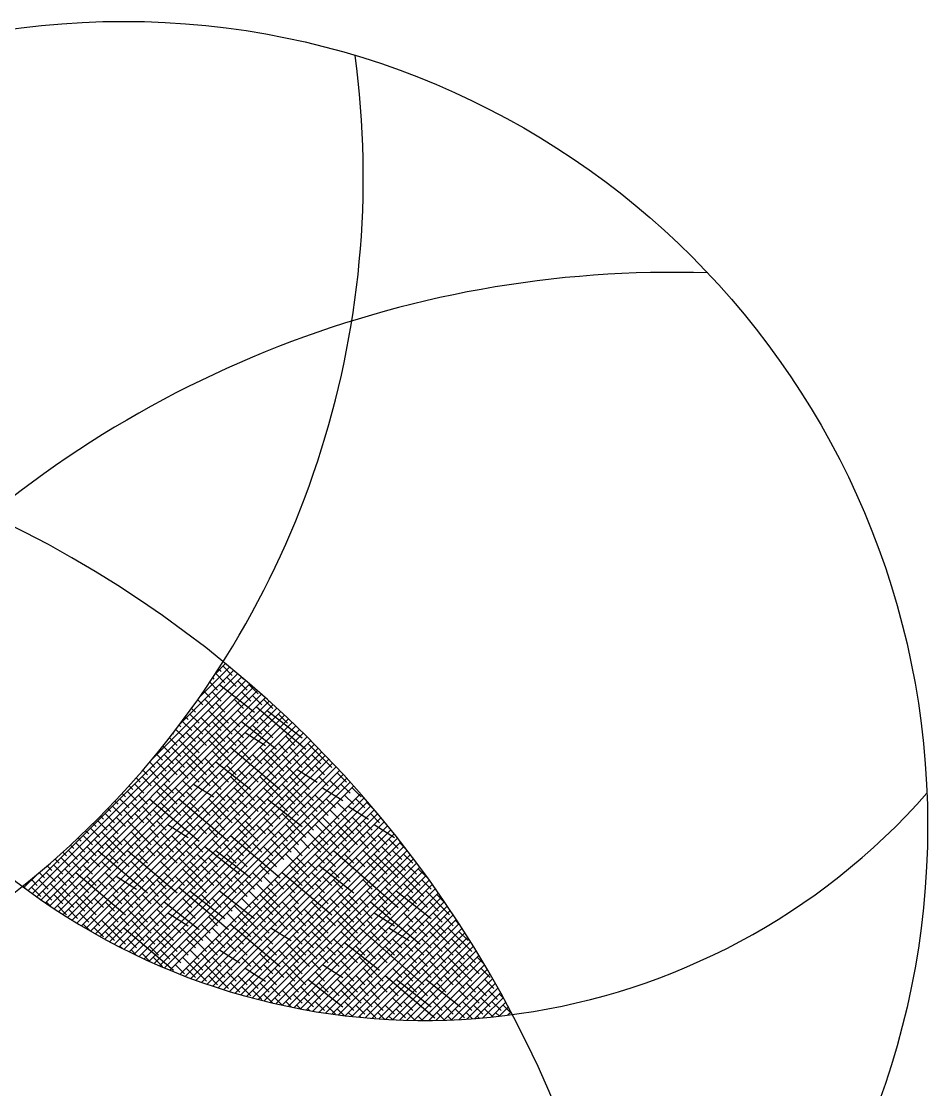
# Model space of a CAD drawing. Header units: inches. Extents: x 8.3 to 50.8, y 10.9 to 35.7.
# Drawn here: x 11.8261 to 12.1763, y 31.0115 to 31.4242 of the extents above; entities that cross this region are included whole.
import ezdxf

# ---------------------------------------------------------------- set-up
doc = ezdxf.new("R2010")
doc.units = ezdxf.units.IN
doc.header["$MEASUREMENT"] = 0
doc.layers.add('02', color=2, linetype='Continuous')
doc.layers.add('1', color=1, linetype='Continuous')

msp = doc.modelspace()

# ---------------------------------------------------------------- linework, layer by layer
at = {"layer": '02'}
msp.add_circle((11.86562750976638, 31.11352992419897), 0.3106714485337339, dxfattribs=at)
for centre, radius, start, end in [((11.60713868447685, 31.36418972769506), 0.3510936366750381, 264.093267827883, 7.66863238886355), ((11.98185345157155, 31.29701069480261), 0.2587310847328476, 156.656544052015, 318.639006549576), ((12.07752302916826, 30.90971448566169), 0.4175264483801023, 88.10487848141976, 184.1221314175562), ((11.62833954369754, 30.83728015540446), 0.4374634926492534, 4.895132430081691, 93.78223725897232)]:
    msp.add_arc(centre, radius, start, end, dxfattribs=at)
at = {"layer": '1'}
for p, q in [((11.88755792331987, 31.15292735023586), (11.90816912799247, 31.17353855498122)), ((11.89506914675341, 31.16328479852864), (11.90661235339113, 31.17482800523912)), ((11.90099586033367, 31.17205773714277), (11.90504894032248, 31.17611081713157)), ((11.90229378197447, 31.1740576418354), (11.9033563297625, 31.17299509403283)), ((11.9040678860537, 31.17512976271728), (11.90762566704408, 31.17157198158138)), ((11.82875837757357, 31.08843535480018), (11.91126279625215, 31.17093977342056)), ((11.83040553423681, 31.08723628640045), (11.91279970574298, 31.1696304580958)), ((11.87662701470883, 31.13915021682378), (11.90971927297407, 31.17224247497261)), ((11.89890921673843, 31.16890353230455), (11.90193321718008, 31.16587953179014)), ((11.90004608895735, 31.17061288500308), (11.9005101048305, 31.17014886914448)), ((11.9012216611217, 31.17228353781438), (11.90477944211208, 31.16872575669304)), ((11.90549099840329, 31.17086042536293), (11.9090487796265, 31.16730264424159)), ((11.90976033568487, 31.16943731291148), (11.91331811690808, 31.16587953179014)), ((11.91023693814979, 31.17180693539312), (11.91189500432567, 31.17014886914448)), ((11.83206419645914, 31.0860487238654), (11.91433000889712, 31.16831453630338)), ((11.83373440987536, 31.08487271233507), (11.91585371246667, 31.16699201491183)), ((11.83541622175009, 31.08370829943787), (11.91737082273804, 31.16566290041128)), ((11.89660957361677, 31.16551072553311), (11.89908699248091, 31.16303330688724)), ((11.89979854853929, 31.16516797555714), (11.9033563297625, 31.1616101944358)), ((11.90264477347129, 31.16801420046004), (11.91616434184008, 31.157340857096)), ((11.91118344826729, 31.16516797555714), (11.91474122925767, 31.1616101944358)), ((11.91402967319929, 31.16801420046004), (11.91758745418967, 31.16445641933869)), ((11.83710968260758, 31.08255553526151), (11.91888134599768, 31.16432719878257)), ((11.83881484483474, 31.08141447249845), (11.92038528783352, 31.16298491564275)), ((11.84053176361241, 31.08028516647509), (11.92188265336783, 31.16163605615775)), ((11.8942755905363, 31.16215225890964), (11.89624076754891, 31.16018708198435)), ((11.89695232360729, 31.1623217506688), (11.9005101048305, 31.1587639695329)), ((11.9012216611217, 31.16089863821735), (11.90477944211208, 31.157340857096)), ((11.90833722333529, 31.1623217506688), (11.91189500432567, 31.1587639695329)), ((11.91545278554887, 31.16374486312024), (11.91901056677208, 31.16018708198435)), ((11.91972212283046, 31.1623217506688), (11.92327990405367, 31.1587639695329)), ((11.84226049714827, 31.07916767516626), (11.92337344702438, 31.16028062504238)), ((11.8440011062111, 31.07806205928254), (11.92485767369264, 31.15891862664766)), ((11.84575365413085, 31.07696838235761), (11.92633533663222, 31.15755006484441)), ((11.89125987397612, 31.156629300863), (11.8948176549665, 31.15307151974166)), ((11.89190748263256, 31.15882791709491), (11.89339454261691, 31.157340857096)), ((11.8983754361897, 31.15805241331445), (11.90762566704408, 31.14880218238731)), ((11.90264477347129, 31.156629300863), (11.9062025546945, 31.15307151974166)), ((11.90976033568487, 31.15805241331445), (11.91331811690808, 31.15449463219311)), ((11.91402967319929, 31.156629300863), (11.91758745418967, 31.15307151974166)), ((11.91687589789846, 31.1594755257659), (11.93608791613125, 31.14310973259607)), ((11.92114523541287, 31.15805241331445), (11.93466480354884, 31.14737906993587)), ((11.92541457269446, 31.156629300863), (11.92897235391767, 31.15307151974166)), ((11.84751820749708, 31.07588671077728), (11.92780643980124, 31.15617494312509)), ((11.84929483546049, 31.07481711385235), (11.92927098622651, 31.15479326453105)), ((11.85108361043141, 31.07375966394947), (11.93072897823633, 31.15340503169618)), ((11.8870696742005, 31.15228082592994), (11.88770209275291, 31.15164840729021)), ((11.88841364904412, 31.15378307596011), (11.8919714300345, 31.15022529483876)), ((11.88950544920855, 31.15553750071312), (11.89054831768491, 31.15449463219311)), ((11.8926829863257, 31.15235996350866), (11.89624076754891, 31.14880218238731)), ((11.8955292112577, 31.15520618841155), (11.89908699248091, 31.15164840729021)), ((11.89979854853929, 31.15378307596011), (11.9033563297625, 31.15022529483876)), ((11.90691411075287, 31.15520618841155), (11.91047189197608, 31.15164840729021)), ((11.91118344826729, 31.15378307596011), (11.92470301640325, 31.14310973259607)), ((11.91545278554887, 31.15235996350866), (11.91901056677208, 31.14880218238731)), ((11.91829901048087, 31.15520618841155), (11.92185679147125, 31.15164840729021)), ((11.85288460784697, 31.07271443650579), (11.93218041839183, 31.15201024684693)), ((11.85469790640392, 31.07168151013074), (11.93362530809001, 31.15060891178773)), ((11.85652358805866, 31.07066096672251), (11.9350636491935, 31.14920102788646)), ((11.88460032617778, 31.14905772405955), (11.88485586782091, 31.14880218238731)), ((11.88583918683336, 31.15066508835052), (11.8891252051025, 31.14737906993587)), ((11.8898367613937, 31.14951373862031), (11.89339454261691, 31.14595595748442)), ((11.89695232360729, 31.15093685105721), (11.9062025546945, 31.14168662014463)), ((11.9012216611217, 31.14951373862031), (11.90477944211208, 31.14595595748442)), ((11.90833722333529, 31.15093685105721), (11.91189500432567, 31.14737906993587)), ((11.91260656061687, 31.14951373862031), (11.92043367912167, 31.14453284503297)), ((11.91972212283046, 31.15093685105721), (11.92327990405367, 31.14737906993587)), ((11.85836173756153, 31.06965289152622), (11.93649544216798, 31.14778659611811)), ((11.86021244431951, 31.06865737326488), (11.93792068794475, 31.14636561702109)), ((11.86207580006787, 31.0676745041831), (11.93933938675665, 31.14493809075547)), ((11.88083368771815, 31.14428568776684), (11.88343275547133, 31.14168662014463)), ((11.88335311109305, 31.14745871431414), (11.88627898040333, 31.14453284503297)), ((11.8869905364617, 31.14666751371742), (11.89624076754891, 31.13741728279028)), ((11.89125987397612, 31.14524440126597), (11.8948176549665, 31.14168662014463)), ((11.89410609890812, 31.14809062616887), (11.8976638798985, 31.14453284503297)), ((11.8983754361897, 31.14666751371742), (11.90762566704408, 31.13741728279028)), ((11.90549099840329, 31.14809062616887), (11.9090487796265, 31.14453284503297)), ((11.90976033568487, 31.14666751371742), (11.91331811690808, 31.14310973259607)), ((11.92541457269446, 31.14524440126597), (11.92897235391767, 31.14168662014463)), ((11.92826079762646, 31.14809062616887), (11.93181857861684, 31.14453284503297)), ((11.93679947218963, 31.14524440126597), (11.94604970327684, 31.13599417033883)), ((11.86395190119848, 31.06670438027986), (11.94075153790519, 31.14350401703022)), ((11.86584084689722, 31.06574710127943), (11.94215714092472, 31.14206339514685)), ((11.86774274147221, 31.0648027708351), (11.94355619465106, 31.1406162239994)), ((11.87828104942211, 31.14114587643171), (11.88058653053933, 31.13884039524173)), ((11.88129808683053, 31.14097506391163), (11.88485586782091, 31.13741728279028)), ((11.8841443115297, 31.14382128881452), (11.88770209275291, 31.14026350769318)), ((11.88841364904412, 31.14239817636307), (11.8976638798985, 31.13314794543594)), ((11.89979854853929, 31.14239817636307), (11.9033563297625, 31.13884039524173)), ((11.90691411075287, 31.14382128881452), (11.92612612898567, 31.1274554956447)), ((11.91118344826729, 31.14239817636307), (11.91474122925767, 31.13884039524173)), ((11.91545278554887, 31.14097506391163), (11.91901056677208, 31.13741728279028)), ((11.91829901048087, 31.14382128881452), (11.92754924133525, 31.13457105788738)), ((11.92256834776246, 31.14239817636307), (11.92612612898567, 31.13884039524173)), ((11.92683768504404, 31.14097506391163), (11.93039546626725, 31.13741728279028)), ((11.92968390997604, 31.14382128881452), (11.93324169119925, 31.14026350769318)), ((11.93395324749046, 31.14239817636307), (11.93751102848084, 31.13884039524173)), ((11.93822258477204, 31.14097506391163), (11.94178036576242, 31.13741728279028)), ((11.86965769225837, 31.06387149668926), (11.94494869745442, 31.13916250204538)), ((11.87158581124724, 31.06295339073158), (11.94633464770497, 31.13770222734938)), ((11.87352721462131, 31.06204856918821), (11.94771404284158, 31.13623539753944)), ((11.87569531401724, 31.13803916200168), (11.87774030560733, 31.13599417033883)), ((11.87845186189853, 31.13812883900873), (11.88200964288891, 31.13457105788738)), ((11.88272119918012, 31.13670572655728), (11.88627898040333, 31.13314794543594)), ((11.88556742411212, 31.13955195146018), (11.8891252051025, 31.13599417033883)), ((11.8898367613937, 31.13812883900873), (11.89339454261691, 31.13457105788738)), ((11.89695232360729, 31.13955195146018), (11.9005101048305, 31.13599417033883)), ((11.9012216611217, 31.13812883900873), (11.91474122925767, 31.1274554956447)), ((11.90549099840329, 31.13670572655728), (11.9090487796265, 31.13314794543594)), ((11.91972212283046, 31.13955195146018), (11.92327990405367, 31.13599417033883)), ((11.92826079762646, 31.13670572655728), (11.93751102848084, 31.1274554956447)), ((11.93110702255846, 31.13955195146018), (11.93466480354884, 31.13599417033883)), ((11.93537635984004, 31.13812883900873), (11.93893414106325, 31.13457105788738)), ((11.93964569712163, 31.13670572655728), (11.94320347834484, 31.13314794543594)), ((11.87042495677353, 31.1319246196047), (11.87204785574333, 31.13030172053304)), ((11.87275941203453, 31.13243638921749), (11.87631719325774, 31.12887860809614)), ((11.87307658604451, 31.13496544000854), (11.87489408067533, 31.13314794543594)), ((11.87548202298687, 31.06115715276728), (11.94908688007028, 31.13476200985069)), ((11.87560563696653, 31.13528261412038), (11.87916341795691, 31.13172483298449)), ((11.87745036207245, 31.06027926683355), (11.95045315613144, 31.13328206108172)), ((11.87943236156472, 31.05941504156844), (11.9518128675326, 31.13179554759454)), ((11.87987497424812, 31.13385950166894), (11.88343275547133, 31.13030172053304)), ((11.8869905364617, 31.13528261412038), (11.89054831768491, 31.13172483298449)), ((11.89125987397612, 31.13385950166894), (11.8948176549665, 31.13030172053304)), ((11.8955292112577, 31.13243638921749), (11.89908699248091, 31.12887860809614)), ((11.8983754361897, 31.13528261412038), (11.90193321718008, 31.13172483298449)), ((11.90264477347129, 31.13385950166894), (11.9062025546945, 31.13030172053304)), ((11.90691411075287, 31.13243638921749), (11.91616434184008, 31.12318615829035)), ((11.90976033568487, 31.13528261412038), (11.91331811690808, 31.13172483298449)), ((11.91402967319929, 31.13385950166894), (11.91758745418967, 31.13030172053304)), ((11.91829901048087, 31.13243638921749), (11.92754924133525, 31.12318615829035)), ((11.92114523541287, 31.13528261412038), (11.92470301640325, 31.13172483298449)), ((11.92541457269446, 31.13385950166894), (11.92897235391767, 31.13030172053304)), ((11.92968390997604, 31.13243638921749), (11.93324169119925, 31.12887860809614)), ((11.93253013490804, 31.13528261412038), (11.94035725341284, 31.13030172053304)), ((11.94106880970404, 31.13243638921749), (11.94462659069442, 31.12887860809614)), ((11.94818437191763, 31.13385950166894), (11.95174215290801, 31.13030172053304)), ((11.86774050327123, 31.12891662330121), (11.86920163081133, 31.1274554956447)), ((11.86991318710253, 31.12959016431459), (11.87347096832574, 31.12603238319325)), ((11.87702874931612, 31.13101327676604), (11.88627898040333, 31.1217630458389)), ((11.88129808683053, 31.12959016431459), (11.88485586782091, 31.12603238319325)), ((11.88142815697112, 31.05856461214471), (11.95316601031565, 31.13030246535827)), ((11.88343788868853, 31.05772811894467), (11.95451257982396, 31.12880280990548)), ((11.88556742411212, 31.12816705186314), (11.8891252051025, 31.1246092707418)), ((11.88841364904412, 31.13101327676604), (11.8919714300345, 31.1274554956447)), ((11.8926829863257, 31.12959016431459), (11.9005101048305, 31.1246092707418)), ((11.89979854853929, 31.13101327676604), (11.9033563297625, 31.1274554956447)), ((11.90833722333529, 31.12816705186314), (11.91189500432567, 31.1246092707418)), ((11.91972212283046, 31.12816705186314), (11.92327990405367, 31.1246092707418)), ((11.92683768504404, 31.12959016431459), (11.93608791613125, 31.12033993338746)), ((11.93110702255846, 31.12816705186314), (11.93466480354884, 31.1246092707418)), ((11.94249192205363, 31.12816705186314), (11.95031904055842, 31.12318615829035)), ((11.94533814698563, 31.13101327676604), (11.94889592820884, 31.1274554956447)), ((11.94960748426721, 31.12959016431459), (11.95316526549042, 31.12603238319325)), ((11.95387682178163, 31.12816705186314), (11.95743460277201, 31.1246092707418)), ((11.86422073723853, 31.1238977145088), (11.86777851846174, 31.12033993338746)), ((11.86502328979888, 31.12594138688046), (11.86635540611216, 31.1246092707418)), ((11.86706696217053, 31.1267439394117), (11.87062474339374, 31.12318615829035)), ((11.87133629968495, 31.12532082696025), (11.87489408067533, 31.1217630458389)), ((11.87560563696653, 31.1238977145088), (11.8948176549665, 31.10753192133897)), ((11.87845186189853, 31.1267439394117), (11.88200964288891, 31.12318615829035)), ((11.8869905364617, 31.1238977145088), (11.9062025546945, 31.10753192133897)), ((11.8874997494194, 31.05609752989885), (11.95718597899296, 31.1257837593851)), ((11.8895521871663, 31.05530374268464), (11.95851279771061, 31.1242643532435)), ((11.8898367613937, 31.1267439394117), (11.89339454261691, 31.12318615829035)), ((11.8983754361897, 31.1238977145088), (11.90762566704408, 31.11464748359622)), ((11.9012216611217, 31.1267439394117), (11.90477944211208, 31.12318615829035)), ((11.90549099840329, 31.12532082696025), (11.9090487796265, 31.1217630458389)), ((11.90976033568487, 31.1238977145088), (11.91331811690808, 31.12033993338746)), ((11.91687589789846, 31.12532082696025), (11.92043367912167, 31.1217630458389)), ((11.92114523541287, 31.1238977145088), (11.93466480354884, 31.11322437114477)), ((11.92826079762646, 31.12532082696025), (11.93181857861684, 31.1217630458389)), ((11.93537635984004, 31.1267439394117), (11.93893414106325, 31.12318615829035)), ((11.93964569712163, 31.12532082696025), (11.94320347834484, 31.1217630458389)), ((11.94391503463604, 31.1238977145088), (11.94747281562642, 31.12033993338746)), ((11.95103059684963, 31.12532082696025), (11.95458837784001, 31.1217630458389)), ((11.95529993413121, 31.1238977145088), (11.95885771535442, 31.12033993338746)), ((11.85949077479646, 31.1200890023586), (11.86066295624816, 31.11891682093601)), ((11.86137451253937, 31.12105148962046), (11.86493229352974, 31.11749370848456)), ((11.86227336781205, 31.12299885925067), (11.86350918118016, 31.1217630458389)), ((11.86564384982095, 31.11962837716901), (11.86920163081133, 31.11607059603311)), ((11.86849007475295, 31.1224746020719), (11.87204785574333, 31.11891682093601)), ((11.87275941203453, 31.12105148962046), (11.87631719325774, 31.11749370848456)), ((11.87702874931612, 31.11962837716901), (11.88058653053933, 31.11607059603311)), ((11.87987497424812, 31.1224746020719), (11.88343275547133, 31.11891682093601)), ((11.8841443115297, 31.12105148962046), (11.88770209275291, 31.11749370848456)), ((11.88841364904412, 31.11962837716901), (11.8919714300345, 31.11607059603311)), ((11.89125987397612, 31.1224746020719), (11.8948176549665, 31.11891682093601)), ((11.89161917869107, 31.05452450936473), (11.95983302126744, 31.12273835179558)), ((11.89370089396008, 31.05375999964353), (11.96114664267854, 31.12120574839109)), ((11.8955292112577, 31.12105148962046), (11.89908699248091, 31.11749370848456)), ((11.89579750899331, 31.05301038977386), (11.96245365519182, 31.11966653604513)), ((11.89979854853929, 31.11962837716901), (11.9033563297625, 31.11607059603311)), ((11.90264477347129, 31.1224746020719), (11.9062025546945, 31.11891682093601)), ((11.90691411075287, 31.12105148962046), (11.91047189197608, 31.11749370848456)), ((11.91118344826729, 31.11962837716901), (11.91474122925767, 31.11607059603311)), ((11.91402967319929, 31.1224746020719), (11.91758745418967, 31.11891682093601)), ((11.91829901048087, 31.12105148962046), (11.92185679147125, 31.11749370848456)), ((11.92256834776246, 31.11962837716901), (11.92612612898567, 31.11607059603311)), ((11.92541457269446, 31.1224746020719), (11.92897235391767, 31.11891682093601)), ((11.92968390997604, 31.12105148962046), (11.93324169119925, 31.11749370848456)), ((11.93395324749046, 31.11962837716901), (11.93751102848084, 31.11607059603311)), ((11.93679947218963, 31.1224746020719), (11.94035725341284, 31.11891682093601)), ((11.94106880970404, 31.12105148962046), (11.94462659069442, 31.11749370848456)), ((11.94533814698563, 31.11962837716901), (11.94889592820884, 31.11607059603311)), ((11.94818437191763, 31.1224746020719), (11.95174215290801, 31.11891682093601)), ((11.95245370919921, 31.12105148962046), (11.96028082770401, 31.11607059603311)), ((11.9595692714128, 31.1224746020719), (11.96286632352614, 31.11917755003132)), ((11.85568206267537, 31.11535903981466), (11.85923984366574, 31.11180125869332)), ((11.85667553636351, 31.11721179105852), (11.85781673131616, 31.11607059603311)), ((11.85852828760737, 31.11820526471756), (11.86208606859774, 31.11464748359622)), ((11.86279762488895, 31.11678215226611), (11.86635540611216, 31.11322437114477)), ((11.86706696217053, 31.11535903981466), (11.87631719325774, 31.10610880888753)), ((11.86991318710253, 31.11820526471756), (11.87347096832574, 31.11464748359622)), ((11.87418252438412, 31.11678215226611), (11.87774030560733, 31.11322437114477)), ((11.87845186189853, 31.11535903981466), (11.88200964288891, 31.11180125869332)), ((11.8898367613937, 31.11535903981466), (11.89339454261691, 31.11180125869332)), ((11.89790920702846, 31.05227586294977), (11.9637540513567, 31.11812070724891)), ((11.900036178521, 31.05155660958307), (11.9650478230241, 31.11656825410073)), ((11.9012216611217, 31.11535903981466), (11.90477944211208, 31.11180125869332)), ((11.90833722333529, 31.11678215226611), (11.91758745418967, 31.10753192133897)), ((11.91260656061687, 31.11535903981466), (11.91616434184008, 31.11180125869332)), ((11.91972212283046, 31.11678215226611), (11.92327990405367, 31.11322437114477)), ((11.92683768504404, 31.11820526471756), (11.93608791613125, 31.10895503379042)), ((11.93537635984004, 31.11535903981466), (11.93893414106325, 31.11180125869332)), ((11.93822258477204, 31.11820526471756), (11.94747281562642, 31.10895503379042)), ((11.94249192205363, 31.11678215226611), (11.94604970327684, 31.11322437114477)), ((11.94676125933521, 31.11535903981466), (11.95601149042242, 31.10610880888753)), ((11.94960748426721, 31.11820526471756), (11.95316526549042, 31.11464748359622)), ((11.95387682178163, 31.11678215226611), (11.95743460277201, 31.11322437114477)), ((11.95814615906321, 31.11535903981466), (11.96170394005359, 31.11180125869332)), ((11.96099238399521, 31.11820526471756), (11.96455016498559, 31.11464748359622)), ((11.85094715840288, 31.11155526924749), (11.85212428145216, 31.11037814624187)), ((11.85283583774337, 31.11251281491177), (11.85639361896657, 31.10895503379042)), ((11.85382766438753, 31.11436721314139), (11.85497050638416, 31.11322437114477)), ((11.85710517502495, 31.11108970246032), (11.86635540611216, 31.10183947154773)), ((11.85995139995695, 31.11393592736322), (11.86350918118016, 31.11037814624187)), ((11.86849007475295, 31.11108970246032), (11.87204785574333, 31.10753192133897)), ((11.87560563696653, 31.11251281491177), (11.87916341795691, 31.10895503379042)), ((11.87987497424812, 31.11108970246032), (11.88343275547133, 31.10753192133897)), ((11.88272119918012, 31.11393592736322), (11.89054831768491, 31.10895503379042)), ((11.89410609890812, 31.11393592736322), (11.8976638798985, 31.11037814624187)), ((11.8983754361897, 31.11251281491177), (11.90193321718008, 31.10895503379042)), ((11.90217862160982, 31.05085282763802), (11.96633496227779, 31.1150091682769)), ((11.90433674188436, 31.05016472296602), (11.96761545980454, 31.11344344095896)), ((11.90651075354882, 31.04949250971303), (11.96888930652396, 31.11187106290645)), ((11.90976033568487, 31.11251281491177), (11.91331811690808, 31.10895503379042)), ((11.91687589789846, 31.11393592736322), (11.92043367912167, 31.11037814624187)), ((11.92114523541287, 31.11251281491177), (11.92470301640325, 31.10895503379042)), ((11.92541457269446, 31.11108970246032), (11.92897235391767, 31.10753192133897)), ((11.92826079762646, 31.11393592736322), (11.93181857861684, 31.11037814624187)), ((11.93679947218963, 31.11108970246032), (11.94604970327684, 31.10183947154773)), ((11.93964569712163, 31.11393592736322), (11.94320347834484, 31.11037814624187)), ((11.94818437191763, 31.11108970246032), (11.95174215290801, 31.10753192133897)), ((11.95103059684963, 31.11393592736322), (11.95458837784001, 31.11037814624187)), ((11.95529993413121, 31.11251281491177), (11.95885771535442, 31.10895503379042)), ((11.9595692714128, 31.11108970246032), (11.96312705263601, 31.10753192133897)), ((11.9624154963448, 31.11393592736322), (11.97024261484959, 31.10895503379042)), ((11.84803400513821, 31.10877597292465), (11.84927805652016, 31.10753192133897)), ((11.84998961281137, 31.10966659000887), (11.85354739403457, 31.10610880888753)), ((11.85425895009295, 31.10824347757197), (11.85781673131616, 31.10468569643608)), ((11.86137451253937, 31.10966659000887), (11.86493229352974, 31.10610880888753)), ((11.86564384982095, 31.10824347757197), (11.86920163081133, 31.10468569643608)), ((11.87702874931612, 31.10824347757197), (11.88058653053933, 31.10468569643608)), ((11.8841443115297, 31.10966659000887), (11.88770209275291, 31.10610880888753)), ((11.88841364904412, 31.10824347757197), (11.8919714300345, 31.10468569643608)), ((11.89979854853929, 31.10824347757197), (11.9033563297625, 31.10468569643608)), ((11.90691411075287, 31.10966659000887), (11.92612612898567, 31.09330079683905)), ((11.90870087942214, 31.04883641071255), (11.97015649312281, 31.11029202444233)), ((11.91090735140362, 31.0481966578639), (11.97141700889089, 31.10870631542393)), ((11.91118344826729, 31.10824347757197), (11.91474122925767, 31.10468569643608)), ((11.91313041117147, 31.0475734926561), (11.97267084358365, 31.107113925272)), ((11.92256834776246, 31.10824347757197), (11.92612612898567, 31.10468569643608)), ((11.92968390997604, 31.10966659000887), (11.93324169119925, 31.10610880888753)), ((11.93395324749046, 31.10824347757197), (11.93751102848084, 31.10468569643608)), ((11.94106880970404, 31.10966659000887), (11.94462659069442, 31.10610880888753)), ((11.94533814698563, 31.10824347757197), (11.94889592820884, 31.10468569643608)), ((11.9567230464808, 31.10824347757197), (11.96028082770401, 31.10468569643608)), ((11.96383860892721, 31.10966659000887), (11.96739638991759, 31.10610880888753)), ((11.9681079462088, 31.10824347757197), (11.97166572743201, 31.10468569643608)), ((11.84210963686102, 31.10331544156115), (11.84358560688899, 31.10183947154773)), ((11.84429716294737, 31.10397414021763), (11.84785494417057, 31.10041635909629)), ((11.84508817758516, 31.10602935055549), (11.84643183182099, 31.10468569643608)), ((11.84714338787937, 31.10682036512053), (11.85070116910257, 31.10326258398463)), ((11.85141272539378, 31.10539725266908), (11.85497050638416, 31.10183947154773)), ((11.85568206267537, 31.10397414021763), (11.87489408067533, 31.08760834704781)), ((11.85852828760737, 31.10682036512053), (11.86208606859774, 31.10326258398463)), ((11.86706696217053, 31.10397414021763), (11.88627898040333, 31.08760834704781)), ((11.86991318710253, 31.10682036512053), (11.87347096832574, 31.10326258398463)), ((11.87418252438412, 31.10539725266908), (11.87774030560733, 31.10183947154773)), ((11.87845186189853, 31.10397414021763), (11.88200964288891, 31.10041635909629)), ((11.88129808683053, 31.10682036512053), (11.88485586782091, 31.10326258398463)), ((11.88556742411212, 31.10539725266908), (11.8891252051025, 31.10183947154773)), ((11.8898367613937, 31.10397414021763), (11.89339454261691, 31.10041635909629)), ((11.8926829863257, 31.10682036512053), (11.89624076754891, 31.10326258398463)), ((11.89695232360729, 31.10539725266908), (11.91047189197608, 31.09472390929049)), ((11.9012216611217, 31.10397414021763), (11.91474122925767, 31.09330079683905)), ((11.9040678860537, 31.10682036512053), (11.90762566704408, 31.10326258398463)), ((11.90833722333529, 31.10539725266908), (11.91189500432567, 31.10183947154773)), ((11.91537030994997, 31.04696716661901), (11.97391798625805, 31.10551484289799)), ((11.91545278554887, 31.10682036512053), (11.91901056677208, 31.10326258398463)), ((11.91762731013925, 31.04637794184718), (11.97515842503973, 31.10390905680588)), ((11.91972212283046, 31.10539725266908), (11.92327990405367, 31.10183947154773)), ((11.92399146034487, 31.10397414021763), (11.92754924133525, 31.10041635909629)), ((11.92683768504404, 31.10682036512053), (11.93039546626725, 31.10326258398463)), ((11.93110702255846, 31.10539725266908), (11.93466480354884, 31.10183947154773)), ((11.93822258477204, 31.10682036512053), (11.94178036576242, 31.10326258398463)), ((11.94676125933521, 31.10397414021763), (11.97166572743201, 31.08191589724201)), ((11.94960748426721, 31.10682036512053), (11.95316526549042, 31.10326258398463)), ((11.95814615906321, 31.10397414021763), (11.96739638991759, 31.09472390929049)), ((11.96099238399521, 31.10682036512053), (11.96455016498559, 31.10326258398463)), ((11.9652617212768, 31.10539725266908), (11.96881950250001, 31.10183947154773)), ((11.96953105855838, 31.10397414021763), (11.97308883978159, 31.10041635909629)), ((11.97237728349038, 31.10682036512053), (11.97472244104476, 31.1044752075225)), ((11.83909833011323, 31.10063429834308), (11.84073938195699, 31.09899324664484)), ((11.8414509382482, 31.10112791531473), (11.84500871923857, 31.09757013419339)), ((11.84572027552978, 31.09970480286329), (11.84927805652016, 31.09614702174194)), ((11.84856650046178, 31.10255102776618), (11.85212428145216, 31.09899324664484)), ((11.85283583774337, 31.10112791531473), (11.85639361896657, 31.09757013419339)), ((11.85710517502495, 31.09970480286329), (11.86066295624816, 31.09614702174194)), ((11.85995139995695, 31.10255102776618), (11.86350918118016, 31.09899324664484)), ((11.86422073723853, 31.10112791531473), (11.86777851846174, 31.09757013419339)), ((11.86849007475295, 31.09970480286329), (11.87204785574333, 31.09614702174194)), ((11.87133629968495, 31.10255102776618), (11.87489408067533, 31.09899324664484)), ((11.87987497424812, 31.09970480286329), (11.88343275547133, 31.09614702174194)), ((11.88272119918012, 31.10255102776618), (11.88627898040333, 31.09899324664484)), ((11.8869905364617, 31.10112791531473), (11.89624076754891, 31.0918776843876)), ((11.89125987397612, 31.09970480286329), (11.8948176549665, 31.09614702174194)), ((11.89410609890812, 31.10255102776618), (11.8976638798985, 31.09899324664484)), ((11.8983754361897, 31.10112791531473), (11.90193321718008, 31.09757013419339)), ((11.90549099840329, 31.10255102776618), (11.9090487796265, 31.09899324664484)), ((11.90976033568487, 31.10112791531473), (11.91331811690808, 31.09757013419339)), ((11.91990168461681, 31.04580609156737), (11.97639214805432, 31.10229655500488)), ((11.92114523541287, 31.10112791531473), (11.92470301640325, 31.09757013419339)), ((11.92219371883304, 31.04525190073518), (11.97761914296181, 31.10067732503857)), ((11.92450370964699, 31.04471566670445), (11.9788393969565, 31.09905135398485)), ((11.92826079762646, 31.10255102776618), (11.93751102848084, 31.09330079683905)), ((11.93253013490804, 31.10112791531473), (11.93608791613125, 31.09757013419339)), ((11.93679947218963, 31.09970480286329), (11.94035725341284, 31.09614702174194)), ((11.93964569712163, 31.10255102776618), (11.94320347834484, 31.09899324664484)), ((11.94391503463604, 31.10112791531473), (11.94747281562642, 31.09757013419339)), ((11.95103059684963, 31.10255102776618), (11.95458837784001, 31.09899324664484)), ((11.95529993413121, 31.10112791531473), (11.95885771535442, 31.09757013419339)), ((11.9595692714128, 31.09970480286329), (11.96312705263601, 31.09614702174194)), ((11.9624154963448, 31.10255102776618), (11.97166572743201, 31.09330079683905)), ((11.96668483362638, 31.10112791531473), (11.98162751457759, 31.08618523459636)), ((11.9709541711408, 31.09970480286329), (11.97451195213118, 31.09614702174194)), ((11.9738003960728, 31.10255102776618), (11.97735817706318, 31.09899324664484)), ((11.82712268432707, 31.08964588636927), (11.83217819546454, 31.09470139756495)), ((11.83297714427219, 31.09537058465985), (11.83504693209299, 31.09330079683905)), ((11.8357584883842, 31.09543546550894), (11.83931626937457, 31.0918776843876)), ((11.83605419238203, 31.09798598642855), (11.83789315702499, 31.09614702174194)), ((11.8386047133162, 31.09828169041184), (11.84216249430657, 31.09472390929049)), ((11.84287405059778, 31.09685857796039), (11.84643183182099, 31.09330079683905)), ((11.84714338787937, 31.09543546550894), (11.86635540611216, 31.07906967233912)), ((11.84998961281137, 31.09828169041184), (11.85354739403457, 31.09472390929049)), ((11.85852828760737, 31.09543546550894), (11.86208606859774, 31.0918776843876)), ((11.86991318710253, 31.09543546550894), (11.87347096832574, 31.0918776843876)), ((11.88129808683053, 31.09543546550894), (11.88485586782091, 31.0918776843876)), ((11.88841364904412, 31.09685857796039), (11.8976638798985, 31.08760834704781)), ((11.8955292112577, 31.09828169041184), (11.89908699248091, 31.09472390929049)), ((11.89979854853929, 31.09685857796039), (11.9033563297625, 31.09330079683905)), ((11.9040678860537, 31.09543546550894), (11.90762566704408, 31.0918776843876)), ((11.91545278554887, 31.09543546550894), (11.91901056677208, 31.0918776843876)), ((11.91829901048087, 31.09828169041184), (11.92185679147125, 31.09472390929049)), ((11.92683196765476, 31.04419769985297), (11.98005289630138, 31.09741862842684)), ((11.92683768504404, 31.09543546550894), (11.94604970327684, 31.07906967233912)), ((11.92917881718942, 31.04369832441198), (11.98125962725946, 31.09577913446746)), ((11.92968390997604, 31.09828169041184), (11.93324169119925, 31.09472390929049)), ((11.93822258477204, 31.09543546550894), (11.94178036576242, 31.0918776843876)), ((11.94106880970404, 31.09828169041184), (11.95458837784001, 31.08760834704781)), ((11.94533814698563, 31.09685857796039), (11.94889592820884, 31.09330079683905)), ((11.94960748426721, 31.09543546550894), (11.95316526549042, 31.0918776843876)), ((11.96099238399521, 31.09543546550894), (11.96455016498559, 31.0918776843876)), ((11.97522350842238, 31.09828169041184), (11.97878128964559, 31.09472390929049)), ((11.97949284570397, 31.09685857796039), (11.98305062692718, 31.09330079683905)), ((11.82986709381559, 31.092788185267), (11.83220070716099, 31.09045457193615)), ((11.8329122634522, 31.0925892406206), (11.8364700446754, 31.0890314594847)), ((11.83718160073378, 31.09116612816915), (11.84643183182099, 31.08191589724201)), ((11.84002782566578, 31.09401235307205), (11.84358560688899, 31.09045457193615)), ((11.84429716294737, 31.0925892406206), (11.84785494417057, 31.0890314594847)), ((11.84856650046178, 31.09116612816915), (11.85212428145216, 31.08760834704781)), ((11.85141272539378, 31.09401235307205), (11.85497050638416, 31.09045457193615)), ((11.85568206267537, 31.0925892406206), (11.85923984366574, 31.0890314594847)), ((11.85995139995695, 31.09116612816915), (11.86350918118016, 31.08760834704781)), ((11.86279762488895, 31.09401235307205), (11.87062474339374, 31.0890314594847)), ((11.87418252438412, 31.09401235307205), (11.87774030560733, 31.09045457193615)), ((11.87845186189853, 31.0925892406206), (11.88200964288891, 31.0890314594847)), ((11.88556742411212, 31.09401235307205), (11.8891252051025, 31.09045457193615)), ((11.8898367613937, 31.0925892406206), (11.89339454261691, 31.0890314594847)), ((11.89695232360729, 31.09401235307205), (11.9005101048305, 31.09045457193615)), ((11.9012216611217, 31.0925892406206), (11.90477944211208, 31.0890314594847)), ((11.90549099840329, 31.09116612816915), (11.9090487796265, 31.08760834704781)), ((11.90833722333529, 31.09401235307205), (11.91189500432567, 31.09045457193615)), ((11.91260656061687, 31.0925892406206), (11.91616434184008, 31.0890314594847)), ((11.91687589789846, 31.09116612816915), (11.92612612898567, 31.08191589724201)), ((11.91972212283046, 31.09401235307205), (11.92327990405367, 31.09045457193615)), ((11.92399146034487, 31.0925892406206), (11.92754924133525, 31.0890314594847)), ((11.92826079762646, 31.09116612816915), (11.93181857861684, 31.08760834704781)), ((11.93110702255846, 31.09401235307205), (11.93466480354884, 31.09045457193615)), ((11.93154459678673, 31.04321787922281), (11.98245957539522, 31.09413285772943)), ((11.93392966104776, 31.0427567185955), (11.98365272580751, 31.09247978332614)), ((11.93537635984004, 31.0925892406206), (11.93893414106325, 31.0890314594847)), ((11.93633438063891, 31.04231521329829), (11.98483906336234, 31.09081989590531)), ((11.93964569712163, 31.09116612816915), (11.94320347834484, 31.08760834704781)), ((11.94249192205363, 31.09401235307205), (11.94604970327684, 31.09045457193615)), ((11.94676125933521, 31.0925892406206), (11.95031904055842, 31.0890314594847)), ((11.95814615906321, 31.0925892406206), (11.96170394005359, 31.0890314594847)), ((11.9652617212768, 31.09401235307205), (11.96881950250001, 31.09045457193615)), ((11.96953105855838, 31.0925892406206), (11.97308883978159, 31.0890314594847)), ((11.9738003960728, 31.09116612816915), (11.97735817706318, 31.08760834704781)), ((11.9766466210048, 31.09401235307205), (11.98020440199518, 31.09045457193615)), ((11.98091595828638, 31.0925892406206), (11.98447373927676, 31.0890314594847)), ((11.82672393530712, 31.09023889410064), (11.82787956529402, 31.08908326396822)), ((11.8300660385202, 31.0897430157177), (11.8336238197434, 31.08618523459636)), ((11.83433537580178, 31.08831990326625), (11.83789315702499, 31.08476212214491)), ((11.8386047133162, 31.08689679081481), (11.84216249430657, 31.08333900969346)), ((11.8414509382482, 31.0897430157177), (11.84500871923857, 31.08618523459636)), ((11.84572027552978, 31.08831990326625), (11.85497050638416, 31.07906967233912)), ((11.84998961281137, 31.08689679081481), (11.85354739403457, 31.08333900969346)), ((11.86137451253937, 31.08689679081481), (11.86493229352974, 31.08333900969346)), ((11.86422073723853, 31.0897430157177), (11.86777851846174, 31.08618523459636)), ((11.86849007475295, 31.08831990326625), (11.87204785574333, 31.08476212214491)), ((11.87275941203453, 31.08689679081481), (11.87631719325774, 31.08333900969346)), ((11.87560563696653, 31.0897430157177), (11.87916341795691, 31.08618523459636)), ((11.87987497424812, 31.08831990326625), (11.88343275547133, 31.08476212214491)), ((11.8869905364617, 31.0897430157177), (11.9062025546945, 31.07337722254788)), ((11.89125987397612, 31.08831990326625), (11.90477944211208, 31.07764655988767)), ((11.8955292112577, 31.08689679081481), (11.89908699248091, 31.08333900969346)), ((11.90264477347129, 31.08831990326625), (11.91616434184008, 31.07764655988767)), ((11.90976033568487, 31.0897430157177), (11.91331811690808, 31.08618523459636)), ((11.91402967319929, 31.08831990326625), (11.91758745418967, 31.08476212214491)), ((11.91829901048087, 31.08689679081481), (11.92754924133525, 31.07764655988767)), ((11.92114523541287, 31.0897430157177), (11.92470301640325, 31.08618523459636)), ((11.92968390997604, 31.08689679081481), (11.93324169119925, 31.08333900969346)), ((11.93875914392167, 31.04189375151809), (11.98601857199439, 31.08915317956171)), ((11.94106880970404, 31.08689679081481), (11.94462659069442, 31.08333900969346)), ((11.94120435718552, 31.04149273998091), (11.98719123517268, 31.08747961792442)), ((11.94818437191763, 31.08831990326625), (11.95743460277201, 31.07906967233912)), ((11.95245370919921, 31.08689679081481), (11.95601149042242, 31.08333900969346)), ((11.9595692714128, 31.08831990326625), (11.96312705263601, 31.08476212214491)), ((11.96383860892721, 31.08689679081481), (11.96739638991759, 31.08333900969346)), ((11.96668483362638, 31.0897430157177), (11.97593506471359, 31.08049278479056)), ((11.9709541711408, 31.08831990326625), (11.98447373927676, 31.07764655988767)), ((11.97522350842238, 31.08689679081481), (11.97878128964559, 31.08333900969346)), ((11.98233907063597, 31.08831990326625), (11.99158930172318, 31.07906967233912)), ((11.98660840815038, 31.08689679081481), (11.98977975919017, 31.08372543968771)), ((11.8357584883842, 31.08405056591191), (11.83755014812679, 31.08225890616932)), ((11.84002782566578, 31.08262745346046), (11.84358560688899, 31.07906967233912)), ((11.84714338787937, 31.08405056591191), (11.85070116910257, 31.08049278479056)), ((11.85425895009295, 31.08547367836336), (11.85781673131616, 31.08191589724201)), ((11.85852828760737, 31.08405056591191), (11.86208606859774, 31.08049278479056)), ((11.86564384982095, 31.08547367836336), (11.86920163081133, 31.08191589724201)), ((11.86991318710253, 31.08405056591191), (11.87347096832574, 31.08049278479056)), ((11.87702874931612, 31.08547367836336), (11.88058653053933, 31.08191589724201)), ((11.88129808683053, 31.08405056591191), (11.8948176549665, 31.07337722254788)), ((11.88841364904412, 31.08547367836336), (11.8919714300345, 31.08191589724201)), ((11.89979854853929, 31.08547367836336), (11.9033563297625, 31.08191589724201)), ((11.9040678860537, 31.08405056591191), (11.90762566704408, 31.08049278479056)), ((11.90833722333529, 31.08262745346046), (11.91758745418967, 31.07337722254788)), ((11.91118344826729, 31.08547367836336), (11.91474122925767, 31.08191589724201)), ((11.91545278554887, 31.08405056591191), (11.91901056677208, 31.08049278479056)), ((11.91972212283046, 31.08262745346046), (11.92327990405367, 31.07906967233912)), ((11.92683768504404, 31.08405056591191), (11.93039546626725, 31.08049278479056)), ((11.93110702255846, 31.08262745346046), (11.93466480354884, 31.07906967233912)), ((11.93822258477204, 31.08405056591191), (11.94178036576242, 31.08049278479056)), ((11.94367044720904, 31.04111260514519), (11.98835703613342, 31.08579919408412)), ((11.94533814698563, 31.08547367836336), (11.94889592820884, 31.08191589724201)), ((11.94615786149272, 31.04075379449687), (11.98951595764712, 31.08411189062217)), ((11.94866706988879, 31.04041677793184), (11.99066798155301, 31.0824176895815)), ((11.94960748426721, 31.08405056591191), (11.95316526549042, 31.08049278479056)), ((11.9567230464808, 31.08547367836336), (11.96028082770401, 31.08191589724201)), ((11.96099238399521, 31.08405056591191), (11.98020440199518, 31.06768477274208)), ((11.9652617212768, 31.08262745346046), (11.96881950250001, 31.07906967233912)), ((11.97949284570397, 31.08547367836336), (11.98305062692718, 31.08191589724201)), ((11.98376218321838, 31.08405056591191), (11.98731996420876, 31.08049278479056)), ((11.84429716294737, 31.08120434100901), (11.84785494417057, 31.07764655988767)), ((11.84856650046178, 31.07978122857212), (11.85212428145216, 31.07622344743622)), ((11.85283583774337, 31.07835811612067), (11.85639361896657, 31.07480033498477)), ((11.85995139995695, 31.07978122857212), (11.86350918118016, 31.07622344743622)), ((11.86422073723853, 31.07835811612067), (11.86777851846174, 31.07480033498477)), ((11.86706696217053, 31.08120434100901), (11.87631719325774, 31.07195411009643)), ((11.87133629968495, 31.07978122857212), (11.87489408067533, 31.07622344743622)), ((11.87560563696653, 31.07835811612067), (11.87916341795691, 31.07480033498477)), ((11.87845186189853, 31.08120434100901), (11.88200964288891, 31.07764655988767)), ((11.88272119918012, 31.07978122857212), (11.89054831768491, 31.07480033498477)), ((11.8898367613937, 31.08120434100901), (11.89339454261691, 31.07764655988767)), ((11.8983754361897, 31.07835811612067), (11.90193321718008, 31.07480033498477)), ((11.90549099840329, 31.07978122857212), (11.9090487796265, 31.07622344743622)), ((11.90976033568487, 31.07835811612067), (11.91331811690808, 31.07480033498477)), ((11.91687589789846, 31.07978122857212), (11.92043367912167, 31.07622344743622)), ((11.92114523541287, 31.07835811612067), (11.92470301640325, 31.07480033498477)), ((11.92826079762646, 31.07978122857212), (11.93181857861684, 31.07622344743622)), ((11.93253013490804, 31.07835811612067), (11.93608791613125, 31.07480033498477)), ((11.93537635984004, 31.08120434100901), (11.93893414106325, 31.07764655988767)), ((11.93964569712163, 31.07978122857212), (11.94320347834484, 31.07622344743622)), ((11.94391503463604, 31.07835811612067), (11.94747281562642, 31.07480033498477)), ((11.94676125933521, 31.08120434100901), (11.95601149042242, 31.07195411009643)), ((11.95103059684963, 31.07978122857212), (11.95458837784001, 31.07622344743622)), ((11.95119856623107, 31.04010204935666), (11.99181308922463, 31.08071657246664)), ((11.9537528699647, 31.03981012827471), (11.99295126203553, 31.07900852027278)), ((11.95529993413121, 31.07835811612067), (11.95885771535442, 31.07480033498477)), ((11.95814615906321, 31.08120434100901), (11.96170394005359, 31.07764655988767)), ((11.9624154963448, 31.07978122857212), (11.97024261484959, 31.07480033498477)), ((11.9738003960728, 31.07978122857212), (11.97735817706318, 31.07622344743622)), ((11.97806973335438, 31.07835811612067), (11.98162751457759, 31.07480033498477)), ((11.98518529556797, 31.07978122857212), (11.98874307679118, 31.07622344743622)), ((11.98945463284955, 31.07835811612067), (11.99301241407276, 31.07480033498477)), ((11.84998961281137, 31.07551189121777), (11.8526547357823, 31.07284676829049)), ((11.85425895009295, 31.07408877876632), (11.85781673131616, 31.07053099764498)), ((11.85710517502495, 31.07693500366922), (11.86635540611216, 31.06768477274208)), ((11.86137451253937, 31.07551189121777), (11.86493229352974, 31.07195411009643)), ((11.86564384982095, 31.07408877876632), (11.88485586782091, 31.0577229855965)), ((11.86849007475295, 31.07693500366922), (11.87204785574333, 31.07337722254788)), ((11.87702874931612, 31.07408877876632), (11.88627898040333, 31.06483854783919)), ((11.87987497424812, 31.07693500366922), (11.88343275547133, 31.07337722254788)), ((11.8841443115297, 31.07551189121777), (11.88770209275291, 31.07195411009643)), ((11.88841364904412, 31.07408877876632), (11.8976638798985, 31.06483854783919)), ((11.8955292112577, 31.07551189121777), (11.89908699248091, 31.07195411009643)), ((11.89979854853929, 31.07408877876632), (11.9033563297625, 31.07053099764498)), ((11.90691411075287, 31.07551189121777), (11.92612612898567, 31.05914609804795)), ((11.91118344826729, 31.07408877876632), (11.91474122925767, 31.07053099764498)), ((11.91829901048087, 31.07551189121777), (11.92185679147125, 31.07195411009643)), ((11.92256834776246, 31.07408877876632), (11.93039546626725, 31.06910788519353)), ((11.92541457269446, 31.07693500366922), (11.92897235391767, 31.07337722254788)), ((11.92968390997604, 31.07551189121777), (11.93324169119925, 31.07195411009643)), ((11.93395324749046, 31.07408877876632), (11.93751102848084, 31.07053099764498)), ((11.93679947218963, 31.07693500366922), (11.94604970327684, 31.06768477274208)), ((11.94106880970404, 31.07551189121777), (11.94462659069442, 31.07195411009643)), ((11.94818437191763, 31.07693500366922), (11.95743460277201, 31.06768477274208)), ((11.9563305282417, 31.03954156170703), (11.99408247996227, 31.07729351341304)), ((11.9567230464808, 31.07408877876632), (11.98162751457759, 31.05203053579071)), ((11.95893211755075, 31.03929692614228), (11.99520672321425, 31.07557153176212)), ((11.9595692714128, 31.07693500366922), (11.96312705263601, 31.07337722254788)), ((11.96155824627832, 31.03907682974868), (11.99632397106954, 31.07384255462721)), ((11.96383860892721, 31.07551189121777), (11.96739638991759, 31.07195411009643)), ((11.9681079462088, 31.07408877876632), (11.97593506471359, 31.06910788519353)), ((11.97522350842238, 31.07551189121777), (11.97878128964559, 31.07195411009643)), ((11.97949284570397, 31.07408877876632), (11.98305062692718, 31.07053099764498)), ((11.98233907063597, 31.07693500366922), (11.99158930172318, 31.06768477274208)), ((11.98660840815038, 31.07551189121777), (11.99016618914076, 31.07195411009643)), ((11.99087774543197, 31.07408877876632), (12.00012797628635, 31.06483854783919)), ((11.99372397036397, 31.07693500366922), (11.99542715096951, 31.07523182303457)), ((11.85852828760737, 31.07266566631488), (11.86208606859774, 31.06910788519353)), ((11.86706696217053, 31.06981944141198), (11.87062474339374, 31.06626166029064)), ((11.86991318710253, 31.07266566631488), (11.87347096832574, 31.06910788519353)), ((11.87418252438412, 31.07124255386343), (11.87774030560733, 31.06768477274208)), ((11.87845186189853, 31.06981944141198), (11.88200964288891, 31.06626166029064)), ((11.88129808683053, 31.07266566631488), (11.88485586782091, 31.06910788519353)), ((11.8898367613937, 31.06981944141198), (11.89339454261691, 31.06626166029064)), ((11.8926829863257, 31.07266566631488), (11.89624076754891, 31.06910788519353)), ((11.89695232360729, 31.07124255386343), (11.9005101048305, 31.06768477274208)), ((11.9012216611217, 31.06981944141198), (11.90477944211208, 31.06626166029064)), ((11.9040678860537, 31.07266566631488), (11.90762566704408, 31.06910788519353)), ((11.90833722333529, 31.07124255386343), (11.91189500432567, 31.06768477274208)), ((11.91545278554887, 31.07266566631488), (11.91901056677208, 31.06910788519353)), ((11.91972212283046, 31.07124255386343), (11.92327990405367, 31.06768477274208)), ((11.93110702255846, 31.07124255386343), (11.93466480354884, 31.06768477274208)), ((11.93537635984004, 31.06981944141198), (11.93893414106325, 31.06626166029064)), ((11.93822258477204, 31.07266566631488), (11.94178036576242, 31.06910788519353)), ((11.94676125933521, 31.06981944141198), (11.95031904055842, 31.06626166029064)), ((11.94960748426721, 31.07266566631488), (11.95316526549042, 31.06910788519353)), ((11.96099238399521, 31.07266566631488), (11.96455016498559, 31.06910788519353)), ((11.96420955610567, 31.03888191480409), (11.99743420210772, 31.07210656076249)), ((11.9652617212768, 31.07124255386343), (11.96881950250001, 31.06768477274208)), ((11.96688672666543, 31.03871286041731), (11.99853739444272, 31.07036352832556)), ((11.96953105855838, 31.06981944141198), (11.97308883978159, 31.06626166029064)), ((11.98091595828638, 31.06981944141198), (11.98447373927676, 31.06626166029064)), ((11.98376218321838, 31.07266566631488), (11.98731996420876, 31.06910788519353)), ((11.99230085778155, 31.06981944141198), (11.99585863900476, 31.06626166029064)), ((11.99514708271355, 31.07266566631488), (11.99870486393676, 31.06910788519353)), ((11.86422073723853, 31.06697321652364), (11.86504682501883, 31.06614712877244)), ((11.87560563696653, 31.06697321652364), (11.87916341795691, 31.06341543538774)), ((11.8869905364617, 31.06697321652364), (11.89054831768491, 31.06341543538774)), ((11.8983754361897, 31.06697321652364), (11.90193321718008, 31.06341543538774)), ((11.90549099840329, 31.06839632896053), (11.9090487796265, 31.06483854783919)), ((11.90976033568487, 31.06697321652364), (11.91331811690808, 31.06341543538774)), ((11.92114523541287, 31.06697321652364), (11.92470301640325, 31.06341543538774)), ((11.92826079762646, 31.06839632896053), (11.93751102848084, 31.05914609804795)), ((11.93253013490804, 31.06697321652364), (11.93608791613125, 31.06341543538774)), ((11.93964569712163, 31.06839632896053), (11.94320347834484, 31.06483854783919)), ((11.94391503463604, 31.06697321652364), (11.94747281562642, 31.06341543538774)), ((11.95103059684963, 31.06839632896053), (11.96455016498559, 31.0577229855965)), ((11.95529993413121, 31.06697321652364), (11.95885771535442, 31.06341543538774)), ((11.96668483362638, 31.06697321652364), (11.97024261484959, 31.06341543538774)), ((11.96959047647298, 31.03857038535106), (11.99963352595561, 31.0686134348919)), ((11.97232156735019, 31.03845525144179), (12.00072257336334, 31.06685625745494)), ((11.9738003960728, 31.06839632896053), (11.97735817706318, 31.06483854783919)), ((11.97806973335438, 31.06697321652364), (11.98162751457759, 31.06341543538774)), ((11.98518529556797, 31.06839632896053), (11.98874307679118, 31.06483854783919)), ((11.98945463284955, 31.06697321652364), (11.99301241407276, 31.06341543538774)), ((11.86849007475295, 31.06555010407219), (11.87063783126988, 31.06340234758436)), ((11.87275941203453, 31.06412699162074), (11.87593141453446, 31.06095498913537)), ((11.87702874931612, 31.06270387916929), (11.88058653053933, 31.05914609804795)), ((11.87987497424812, 31.06555010407219), (11.88343275547133, 31.06199232293629)), ((11.8841443115297, 31.06412699162074), (11.88770209275291, 31.06056921048484)), ((11.88841364904412, 31.06270387916929), (11.8976638798985, 31.05345364824215)), ((11.89125987397612, 31.06555010407219), (11.8948176549665, 31.06199232293629)), ((11.8955292112577, 31.06412699162074), (11.89908699248091, 31.06056921048484)), ((11.89979854853929, 31.06270387916929), (11.9033563297625, 31.05914609804795)), ((11.90264477347129, 31.06555010407219), (11.91047189197608, 31.06056921048484)), ((11.91118344826729, 31.06270387916929), (11.91474122925767, 31.05914609804795)), ((11.91829901048087, 31.06412699162074), (11.92185679147125, 31.06056921048484)), ((11.92541457269446, 31.06555010407219), (11.92897235391767, 31.06199232293629)), ((11.92968390997604, 31.06412699162074), (11.93324169119925, 31.06056921048484)), ((11.93679947218963, 31.06555010407219), (11.94035725341284, 31.06199232293629)), ((11.94106880970404, 31.06412699162074), (11.94462659069442, 31.06056921048484)), ((11.94533814698563, 31.06270387916929), (11.94889592820884, 31.05914609804795)), ((11.94818437191763, 31.06555010407219), (11.95174215290801, 31.06199232293629)), ((11.95245370919921, 31.06412699162074), (11.95601149042242, 31.06056921048484)), ((11.9567230464808, 31.06270387916929), (11.96597327756801, 31.05345364824215)), ((11.9595692714128, 31.06555010407219), (11.96312705263601, 31.06199232293629)), ((11.96383860892721, 31.06412699162074), (11.96739638991759, 31.06056921048484)), ((11.9709541711408, 31.06555010407219), (11.97451195213118, 31.06199232293629)), ((11.97508080791787, 31.03836826710658), (12.00180451338285, 31.06509197239693)), ((11.97522350842238, 31.06412699162074), (11.97878128964559, 31.06056921048484)), ((11.97786905732111, 31.03831029141774), (12.00287932133407, 31.06332055550347)), ((11.97949284570397, 31.06270387916929), (11.98305062692718, 31.05914609804795)), ((11.98068722942018, 31.03828223862847), (12.00394697253697, 31.06154198190534)), ((11.98233907063597, 31.06555010407219), (11.98589685185918, 31.06199232293629)), ((11.98660840815038, 31.06412699162074), (11.99016618914076, 31.06056921048484)), ((11.99087774543197, 31.06270387916929), (12.00012797628635, 31.05345364824215)), ((11.99372397036397, 31.06555010407219), (11.99728175135435, 31.06199232293629)), ((11.99799330764555, 31.06412699162074), (12.00155108886876, 31.06056921048484)), ((12.00226264492714, 31.06270387916929), (12.00471367057518, 31.06025285363766)), ((11.88556742411212, 31.05985765426639), (11.8891252051025, 31.05629987314505)), ((11.8898367613937, 31.05843454181495), (11.89339454261691, 31.0548767606936)), ((11.8926829863257, 31.06128076671784), (11.89624076754891, 31.0577229855965)), ((11.89695232360729, 31.05985765426639), (11.9062025546945, 31.05060742333926)), ((11.9012216611217, 31.05843454181495), (11.90477944211208, 31.0548767606936)), ((11.9040678860537, 31.06128076671784), (11.90762566704408, 31.0577229855965)), ((11.91260656061687, 31.05843454181495), (11.92043367912167, 31.05345364824215)), ((11.91545278554887, 31.06128076671784), (11.91901056677208, 31.0577229855965)), ((11.91972212283046, 31.05985765426639), (11.92327990405367, 31.05629987314505)), ((11.92399146034487, 31.05843454181495), (11.92754924133525, 31.0548767606936)), ((11.92683768504404, 31.06128076671784), (11.93608791613125, 31.05203053579071)), ((11.93110702255846, 31.05985765426639), (11.93466480354884, 31.05629987314505)), ((11.93822258477204, 31.06128076671784), (11.94178036576242, 31.0577229855965)), ((11.94249192205363, 31.05985765426639), (11.95031904055842, 31.0548767606936)), ((11.94960748426721, 31.06128076671784), (11.95316526549042, 31.0577229855965)), ((11.95814615906321, 31.05843454181495), (11.96170394005359, 31.0548767606936)), ((11.96953105855838, 31.05843454181495), (11.97308883978159, 31.0548767606936)), ((11.9766466210048, 31.05985765426639), (11.98020440199518, 31.05629987314505)), ((11.98091595828638, 31.05843454181495), (11.98447373927676, 31.0548767606936)), ((11.98353629884415, 31.03828508313499), (12.00500744184584, 31.05975622615124)), ((11.98376218321838, 31.06128076671784), (11.98731996420876, 31.0577229855965)), ((11.98641730564752, 31.03831986515188), (12.00606070271798, 31.05796326212048)), ((11.98803152049997, 31.05985765426639), (11.99158930172318, 31.05629987314505)), ((11.99230085778155, 31.05843454181495), (11.99585863900476, 31.0548767606936)), ((11.99514708271355, 31.06128076671784), (11.99870486393676, 31.0577229855965)), ((11.99941641999514, 31.05985765426639), (12.00297420121835, 31.05629987314505)), ((12.00368575750955, 31.05843454181495), (12.00724353849993, 31.0548767606936)), ((11.8983754361897, 31.05558831691205), (11.90193321718008, 31.05203053579071)), ((11.90549099840329, 31.0570114293635), (11.9090487796265, 31.05345364824215)), ((11.90976033568487, 31.05558831691205), (11.91331811690808, 31.05203053579071)), ((11.91402967319929, 31.0541652044606), (11.91758745418967, 31.05060742333926)), ((11.92114523541287, 31.05558831691205), (11.92470301640325, 31.05203053579071)), ((11.92826079762646, 31.0570114293635), (11.93181857861684, 31.05345364824215)), ((11.93679947218963, 31.0541652044606), (11.95031904055842, 31.04349186109657)), ((11.93964569712163, 31.0570114293635), (11.94320347834484, 31.05345364824215)), ((11.94818437191763, 31.0541652044606), (11.95743460277201, 31.04491497354802)), ((11.95103059684963, 31.0570114293635), (11.95458837784001, 31.05345364824215)), ((11.95529993413121, 31.05558831691205), (11.95885771535442, 31.05203053579071)), ((11.9595692714128, 31.0541652044606), (11.96312705263601, 31.05060742333926)), ((11.96668483362638, 31.05558831691205), (11.98589685185918, 31.03922252374223)), ((11.9709541711408, 31.0541652044606), (11.98447373927676, 31.04349186109657)), ((11.9738003960728, 31.0570114293635), (11.97735817706318, 31.05345364824215)), ((11.98233907063597, 31.0541652044606), (11.99585863900476, 31.04349186109657)), ((11.98518529556797, 31.0570114293635), (11.98874307679118, 31.05345364824215)), ((11.98933136252792, 31.03838769707117), (12.00710672837787, 31.05616306302299)), ((11.98945463284955, 31.05558831691205), (11.99301241407276, 31.05203053579071)), ((11.99227966087975, 31.03848977056377), (12.00814549181715, 31.05435560147207)), ((11.99372397036397, 31.0541652044606), (11.99728175135435, 31.05060742333926)), ((12.00510886985914, 31.0541652044606), (12.00866665108235, 31.05060742333926)), ((11.90691411075287, 31.05274209202371), (11.91047189197608, 31.04918431088781)), ((11.91118344826729, 31.05131897957226), (11.91474122925767, 31.04776119843636)), ((11.91545278554887, 31.04989586712081), (11.91901056677208, 31.04633808599947)), ((11.91829901048087, 31.05274209202371), (11.92185679147125, 31.04918431088781)), ((11.92256834776246, 31.05131897957226), (11.92612612898567, 31.04776119843636)), ((11.92683768504404, 31.04989586712081), (11.93039546626725, 31.04633808599947)), ((11.92968390997604, 31.05274209202371), (11.93324169119925, 31.04918431088781)), ((11.93395324749046, 31.05131897957226), (11.93751102848084, 31.04776119843636)), ((11.93822258477204, 31.04989586712081), (11.94178036576242, 31.04633808599947)), ((11.94106880970404, 31.05274209202371), (11.94462659069442, 31.04918431088781)), ((11.94533814698563, 31.05131897957226), (11.94889592820884, 31.04776119843636)), ((11.94960748426721, 31.04989586712081), (11.95316526549042, 31.04633808599947)), ((11.95245370919921, 31.05274209202371), (11.95601149042242, 31.04918431088781)), ((11.9567230464808, 31.05131897957226), (11.96028082770401, 31.04776119843636)), ((11.96099238399521, 31.04989586712081), (11.96455016498559, 31.04633808599947)), ((11.96383860892721, 31.05274209202371), (11.96739638991759, 31.04918431088781)), ((11.9681079462088, 31.05131897957226), (11.97166572743201, 31.04776119843636)), ((11.97522350842238, 31.05274209202371), (11.97878128964559, 31.04918431088781)), ((11.97949284570397, 31.05131897957226), (11.98305062692718, 31.04776119843636)), ((11.98376218321838, 31.04989586712081), (11.98731996420876, 31.04633808599947)), ((11.98660840815038, 31.05274209202371), (11.99016618914076, 31.04918431088781)), ((11.99514708271355, 31.04989586712081), (11.99870486393676, 31.04633808599947)), ((11.99526347987459, 31.03862736475757), (12.00917696463049, 31.05254084935341)), ((11.99799330764555, 31.05274209202371), (12.00155108886876, 31.04918431088781)), ((11.99828419554152, 31.03880185536154), (12.01020111794689, 31.05071877788332)), ((12.00226264492714, 31.05131897957226), (12.00582042615035, 31.04776119843636)), ((12.00653198244155, 31.04989586712081), (12.01008976343193, 31.04633808599947)), ((11.91972212283046, 31.04847275466936), (11.92317303804786, 31.04502183955383)), ((11.92399146034487, 31.04704964221791), (11.92684658289992, 31.04419451945914)), ((11.92826079762646, 31.04562652976647), (11.93045001639158, 31.043437311045)), ((11.93110702255846, 31.04847275466936), (11.93466480354884, 31.04491497354802)), ((11.93537635984004, 31.04704964221791), (11.93893414106325, 31.04349186109657)), ((11.93964569712163, 31.04562652976647), (11.94320347834484, 31.04206874864512)), ((11.95103059684963, 31.04562652976647), (11.95458837784001, 31.04206874864512)), ((11.95814615906321, 31.04704964221791), (11.96170394005359, 31.04349186109657)), ((11.9624154963448, 31.04562652976647), (11.96597327756801, 31.04206874864512)), ((11.96953105855838, 31.04704964221791), (11.97308883978159, 31.04349186109657)), ((11.9738003960728, 31.04562652976647), (11.97735817706318, 31.04206874864512)), ((11.98518529556797, 31.04562652976647), (11.98874307679118, 31.04206874864512)), ((11.99657019529597, 31.04562652976647), (12.00012797628635, 31.04206874864512)), ((11.99941641999514, 31.04847275466936), (12.00297420121835, 31.04491497354802)), ((12.00134329031327, 31.03901472527404), (12.0112179226625, 31.04888935759418)), ((12.00368575750955, 31.04704964221791), (12.00724353849993, 31.04349186109657)), ((12.00444236653031, 31.03926757648632), (12.01222734827653, 31.04705255831986)), ((12.00758315901377, 31.03956214408144), (12.01322936405533, 31.04520834913755)), ((12.00795509479114, 31.04562652976647), (12.01151287601435, 31.04206874864512)), ((12.01080131972314, 31.04847275466936), (12.01223437417404, 31.04703970017481)), ((11.93253013490804, 31.04420341731502), (11.93398778186285, 31.04274577043297)), ((11.93679947218963, 31.04278030486357), (11.93746383766749, 31.04211593948757)), ((11.94391503463604, 31.04420341731502), (11.94747281562642, 31.04064563619367)), ((11.94818437191763, 31.04278030486357), (11.95081678474427, 31.04014789209513)), ((11.95245370919921, 31.04135719241212), (11.95403100945161, 31.03977989217428)), ((11.95529993413121, 31.04420341731502), (11.95885771535442, 31.04064563619367)), ((11.9595692714128, 31.04278030486357), (11.96312705263601, 31.03922252374223)), ((11.96383860892721, 31.04135719241212), (11.96645772549429, 31.03873807580139)), ((11.96668483362638, 31.04420341731502), (11.97024261484959, 31.04064563619367)), ((11.9709541711408, 31.04278030486357), (11.97451195213118, 31.03922252374223)), ((11.97522350842238, 31.04135719241212), (11.97827636193589, 31.03830433898592)), ((11.98660840815038, 31.04135719241212), (11.98957086726197, 31.03839473318412)), ((11.98945463284955, 31.04420341731502), (11.99301241407276, 31.04064563619367)), ((11.99372397036397, 31.04278030486357), (11.99728175135435, 31.03922252374223)), ((11.99799330764555, 31.04135719241212), (12.00040494463512, 31.03894555533525)), ((12.00083953257755, 31.04420341731502), (12.00439731356793, 31.04064563619367)), ((12.00510886985914, 31.04278030486357), (12.00825862818503, 31.03963054647947)), ((12.00937820714072, 31.04135719241212), (12.01082825380483, 31.03990714574802)), ((12.01076755182923, 31.03990031205221), (12.01422393810109, 31.04335669845504)), ((12.01222443207272, 31.04420341731502), (12.01552371540212, 31.04090413407293)), ((12.01399759668031, 31.04028413200039), (12.01521103851602, 31.04149757387977)), ((11.9567230464808, 31.03993407996067), (11.95720030250133, 31.03945682402745)), ((11.9681079462088, 31.03993407996067), (11.96946568949253, 31.03857633667694)), ((11.97237728349038, 31.03851096752378), (11.97243723807962, 31.03845101305096)), ((11.97949284570397, 31.03993407996067), (11.98114634933055, 31.03828057650871)), ((11.98376218321838, 31.03851096752378), (11.98398476186314, 31.03828838879171)), ((11.99087774543197, 31.03993407996067), (11.99232040833787, 31.03849141712753)), ((12.00226264492714, 31.03993407996067), (12.00304758734175, 31.03914913753151))]:
    msp.add_line(p, q, dxfattribs=at)

doc.saveas('drawing.dxf')
